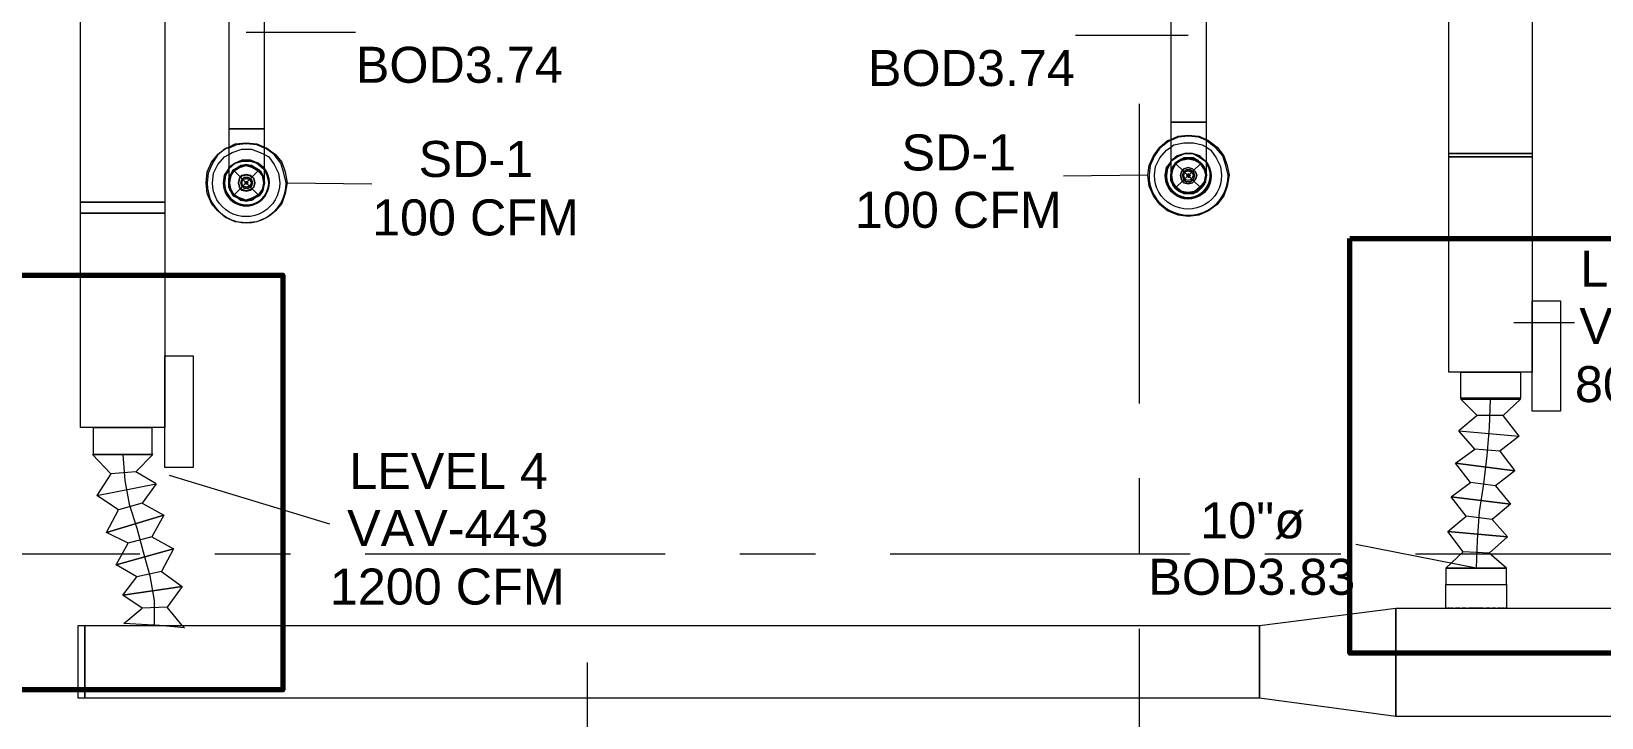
# Model space of a CAD drawing. Header units: metres. Extents: x 39 to 278, y -7 to 151.
# Drawn here: x 81.36 to 88.01, y 15.42 to 18.33 of the extents above; entities that cross this region are included whole.
import ezdxf

# ---------------------------------------------------------------- set-up
doc = ezdxf.new("R2010")
doc.units = ezdxf.units.M
doc.layers.add('HVAC - Ductos', color=5, linetype='Continuous', lineweight=50)
doc.layers.add('PDF_Geometry', color=7, linetype='Continuous', true_color=0xaaaaaa)
doc.layers.add('PDF_Text', color=7, linetype='Continuous')
doc.styles.add('PDF Helvetica', font='')
doc.styles.get('PDF Helvetica').set_extended_font_data('Helvetica')

msp = doc.modelspace()

# ---------------------------------------------------------------- linework, layer by layer
at = {"layer": 'HVAC - Ductos', "lineweight": 0}
for points in [[(81.9282, 23.7223), (81.9282, 17.6036), (81.5708, 17.6036), (81.5708, 23.7223)], [(87.7171, 19.2444), (87.7171, 17.8098), (87.3641, 17.8098), (87.3641, 19.2444)], [(86.3375, 18.7402), (86.3329, 18.7402), (86.3283, 18.7402), (86.3145, 18.7402), (86.3008, 18.7402), (86.2825, 18.7402), (86.2596, 18.7402), (86.2412, 18.7402), (86.2229, 18.7402), (86.2045, 18.7402), (86.1953, 18.7402), (86.1862, 18.7402), (86.1862, 17.9427), (86.1953, 17.9427), (86.2045, 17.9427), (86.2229, 17.9427), (86.2412, 17.9427), (86.2596, 17.9427), (86.2825, 17.9427), (86.3008, 17.9427), (86.3145, 17.9427), (86.3283, 17.9427), (86.3329, 17.9427), (86.3375, 17.9427)], [(82.2537, 17.7823), (82.2904, 17.7823), (82.3224, 17.7686), (82.3453, 17.7502), (82.3499, 17.7456), (82.3453, 17.7502), (82.3224, 17.7686), (82.2904, 17.7823), (82.2537, 17.7823), (82.2262, 17.7686), (82.1987, 17.7502), (82.1987, 17.7456), (82.2262, 17.7686)], [(82.1987, 17.7456), (82.1987, 17.741), (82.1987, 17.7456), (82.1987, 17.7502), (82.2262, 17.7686)], [(82.3408, 17.6586), (82.3224, 17.6356), (82.2995, 17.6219), (82.272, 17.6127), (82.2445, 17.6219), (82.2216, 17.6356), (82.2078, 17.6586), (82.2032, 17.686), (82.2078, 17.7136), (82.2216, 17.7364), (82.2445, 17.7502), (82.272, 17.7594), (82.2995, 17.7502), (82.3224, 17.7364), (82.3408, 17.7136), (82.3453, 17.686)], [(82.3453, 17.7456), (82.3178, 17.7686), (82.2904, 17.7777), (82.2582, 17.7777), (82.2262, 17.7686), (82.2582, 17.7777), (82.2904, 17.7777), (82.3178, 17.7686), (82.3453, 17.7456), (82.3499, 17.741)], [(86.1862, 17.7731), (86.1679, 17.7502), (86.1633, 17.7181), (86.1679, 17.7502)], [(86.1862, 17.7686), (86.1862, 17.7777), (86.2137, 17.796), (86.2458, 17.8098), (86.2779, 17.8098), (86.3054, 17.796), (86.3329, 17.7777), (86.31, 17.8006), (86.2779, 17.8098), (86.2458, 17.8098), (86.2137, 17.8006), (86.1862, 17.7777), (86.1862, 17.7731), (86.1862, 17.7777)], [(86.3329, 17.7777), (86.3054, 17.796), (86.2779, 17.8098), (86.2458, 17.8098), (86.2137, 17.796), (86.1862, 17.7777), (86.2137, 17.8006), (86.2458, 17.8098), (86.2779, 17.8098), (86.31, 17.8006), (86.3329, 17.7777), (86.3375, 17.7731), (86.3329, 17.7777), (86.3375, 17.7686)], [(86.3283, 17.6906), (86.31, 17.6677), (86.2871, 17.6494), (86.2596, 17.6448), (86.2321, 17.6494), (86.2091, 17.6677), (86.1953, 17.6906), (86.1908, 17.7181), (86.1953, 17.741), (86.2091, 17.7686), (86.2321, 17.7823), (86.2596, 17.7869), (86.2871, 17.7823), (86.31, 17.7686), (86.3283, 17.741), (86.3329, 17.7181)], [(86.2321, 17.7319), (86.2275, 17.7181), (86.2321, 17.7319), (86.2412, 17.7456), (86.2596, 17.7502), (86.2779, 17.7456), (86.2916, 17.7319), (86.2962, 17.7181), (86.2916, 17.7319), (86.2779, 17.7456), (86.2596, 17.7502), (86.2412, 17.7456)], [(86.3008, 17.7823), (86.2825, 17.7914), (86.2596, 17.7914), (86.2871, 17.7869), (86.2916, 17.7869), (86.2916, 17.7823), (86.3145, 17.7686)], [(86.3237, 17.7548), (86.3329, 17.7364), (86.3283, 17.7548), (86.3145, 17.7686)], [(87.3641, 17.796), (87.3641, 17.8098), (87.7171, 17.8098), (87.7171, 17.796)], [(87.3641, 16.884), (87.3641, 17.796), (87.7171, 17.796), (87.7171, 16.884)], [(82.1987, 17.7456), (82.1804, 17.7181), (82.1758, 17.686), (82.1804, 17.7181)], [(82.2445, 17.7044), (82.2399, 17.686), (82.2445, 17.7044), (82.2537, 17.7181), (82.272, 17.7227), (82.2904, 17.7181), (82.3041, 17.7044), (82.3087, 17.686), (82.3041, 17.7044), (82.2904, 17.7136), (82.272, 17.7181), (82.2537, 17.7136)], [(82.3041, 17.6677), (82.3087, 17.686), (82.3041, 17.6677), (82.2904, 17.654), (82.272, 17.6494), (82.2537, 17.654), (82.2445, 17.6677), (82.2399, 17.686), (82.2445, 17.6677), (82.2537, 17.6586), (82.272, 17.654), (82.2904, 17.6586)], [(82.2537, 17.6998), (82.2491, 17.686), (82.2537, 17.6998), (82.2628, 17.709), (82.2812, 17.709), (82.295, 17.6998), (82.2995, 17.686), (82.295, 17.6998), (82.2812, 17.709), (82.2628, 17.709)], [(82.295, 17.6723), (82.2995, 17.686), (82.295, 17.6723), (82.2812, 17.6631), (82.2628, 17.6631), (82.2537, 17.6723), (82.2491, 17.686), (82.2537, 17.6723), (82.2628, 17.6631), (82.2812, 17.6631)], [(82.2858, 17.6723), (82.272, 17.6677), (82.2582, 17.6723), (82.2537, 17.686), (82.2582, 17.6998), (82.272, 17.7044), (82.2858, 17.6998), (82.295, 17.686)], [(82.2766, 17.6906), (82.272, 17.6906), (82.2674, 17.686), (82.2674, 17.6906), (82.2766, 17.6906), (82.2812, 17.686), (82.2766, 17.6814), (82.2674, 17.6814), (82.2674, 17.686), (82.272, 17.6814), (82.2766, 17.6814), (82.2766, 17.686)], [(82.295, 17.6127), (82.3087, 17.6219), (82.327, 17.631), (82.3408, 17.6494), (82.3453, 17.6677), (82.3499, 17.686), (82.3499, 17.6906), (82.3499, 17.686), (82.3453, 17.6677), (82.3408, 17.6494), (82.327, 17.631), (82.3087, 17.6219)], [(86.3375, 17.7181), (86.3329, 17.6952), (86.3283, 17.6768), (86.3145, 17.6631), (86.3008, 17.6494), (86.2825, 17.6402), (86.2596, 17.6402), (86.2412, 17.6402), (86.2229, 17.6494), (86.2183, 17.654), (86.2045, 17.6631), (86.1953, 17.6768), (86.1862, 17.6952), (86.1862, 17.7181), (86.1862, 17.7227), (86.1862, 17.7181), (86.1862, 17.6952), (86.1953, 17.6768), (86.2045, 17.6631), (86.2183, 17.654), (86.2229, 17.6494), (86.2412, 17.6402), (86.2596, 17.6402), (86.2825, 17.6402), (86.3008, 17.6494), (86.3145, 17.6631), (86.3283, 17.6768), (86.3329, 17.6952), (86.3375, 17.7181), (86.3375, 17.7227)], [(86.2916, 17.6998), (86.2962, 17.7181), (86.2916, 17.6998), (86.2779, 17.686), (86.2596, 17.6814), (86.2412, 17.686), (86.2321, 17.6998), (86.2275, 17.7181), (86.2321, 17.6998), (86.2412, 17.686), (86.2596, 17.6814), (86.2779, 17.686)], [(86.2412, 17.7319), (86.2366, 17.7181), (86.2412, 17.7319), (86.2504, 17.741), (86.2687, 17.741), (86.2825, 17.7319), (86.2871, 17.7181), (86.2825, 17.7319), (86.2687, 17.741), (86.255, 17.741)], [(86.2825, 17.6998), (86.2871, 17.7181), (86.2825, 17.6998), (86.2687, 17.6906), (86.2504, 17.6906), (86.2412, 17.6998), (86.2366, 17.7181), (86.2412, 17.6998), (86.255, 17.6906), (86.2687, 17.6906)], [(86.2733, 17.6998), (86.2596, 17.6952), (86.2458, 17.6998), (86.2412, 17.7181), (86.2458, 17.7319), (86.2596, 17.7364), (86.2733, 17.7319), (86.2825, 17.7181)], [(86.2641, 17.7227), (86.2596, 17.7227), (86.255, 17.7181), (86.2596, 17.7227), (86.2641, 17.7227), (86.2687, 17.7181), (86.2641, 17.709), (86.2596, 17.709), (86.255, 17.7181), (86.2596, 17.7136), (86.2641, 17.7136), (86.2641, 17.7181)], [(81.5708, 17.5577), (81.5708, 17.6036), (81.9282, 17.6036), (81.9282, 17.5577)], [(81.5708, 16.6502), (81.5708, 17.5577), (81.9282, 17.5577), (81.9282, 16.6502)], [(87.8363, 16.719), (87.7171, 16.719), (87.7171, 17.1864), (87.8363, 17.1864)], [(82.0474, 16.4806), (81.9282, 16.4806), (81.9282, 16.9527), (82.0474, 16.9527)], [(87.4145, 16.774), (87.4191, 16.774), (87.4329, 16.774), (87.4512, 16.774), (87.4787, 16.774), (87.5062, 16.774), (87.5383, 16.774), (87.5704, 16.774), (87.6025, 16.774), (87.63, 16.774), (87.6483, 16.774), (87.6621, 16.774), (87.6667, 16.774), (87.6621, 16.774), (87.6483, 16.774), (87.63, 16.774), (87.6025, 16.774), (87.5704, 16.774), (87.5383, 16.774), (87.5062, 16.774), (87.4787, 16.774), (87.4512, 16.774), (87.4329, 16.774), (87.4191, 16.774)], [(81.6258, 16.5356), (81.6304, 16.5356), (81.6395, 16.5356), (81.6624, 16.5356), (81.6854, 16.5356), (81.7174, 16.5356), (81.7495, 16.5356), (81.7816, 16.5356), (81.8136, 16.5356), (81.8366, 16.5356), (81.8595, 16.5356), (81.8686, 16.5356), (81.8732, 16.5356), (81.8686, 16.5356), (81.8595, 16.5356), (81.8366, 16.5356), (81.8136, 16.5356), (81.7816, 16.5356), (81.7495, 16.5356), (81.7174, 16.5356), (81.6854, 16.5356), (81.6624, 16.5356), (81.6395, 16.5356), (81.6304, 16.5356)], [(87.6071, 16.0544), (87.6025, 16.0544), (87.5887, 16.0544), (87.5658, 16.0544), (87.5429, 16.0544), (87.5108, 16.0544), (87.4787, 16.0544), (87.4467, 16.0544), (87.4145, 16.0544), (87.3871, 16.0544), (87.3687, 16.0544), (87.355, 16.0544), (87.3504, 16.0544), (87.355, 16.0544), (87.3687, 16.0544), (87.3871, 16.0544), (87.4145, 16.0544), (87.4467, 16.0544), (87.4787, 16.0544), (87.5108, 16.0544), (87.5429, 16.0544), (87.5658, 16.0544), (87.5887, 16.0544), (87.6025, 16.0544)], [(87.1395, 15.4265), (86.5621, 15.5044), (86.5621, 15.8114), (87.1395, 15.8848)], [(93.9826, 15.4265), (87.1395, 15.4265), (87.1395, 15.8848), (93.9826, 15.8848)], [(81.5891, 15.8114), (81.5891, 15.5044), (81.5616, 15.5044), (81.5616, 15.8114)], [(81.5891, 15.8114), (86.5621, 15.8114), (86.5621, 15.5044), (81.5891, 15.5044)]]:
    msp.add_lwpolyline(points, close=True, dxfattribs=at)
for points in [[(82.1987, 18.7127), (82.1987, 17.9152), (82.2078, 17.9152), (82.217, 17.9152), (82.2354, 17.9152), (82.2537, 17.9152), (82.272, 17.9152), (82.2904, 17.9152), (82.3087, 17.9152), (82.327, 17.9152), (82.3408, 17.9152), (82.3453, 17.9152), (82.3499, 17.9152), (82.3499, 18.7127)], [(82.272, 18.3232), (82.735, 18.3232)], [(86.2596, 18.3094), (85.7829, 18.3094)], [(82.3499, 17.686), (82.3499, 17.6906), (82.3499, 17.709), (82.3499, 17.741), (82.3499, 17.7823), (82.3499, 17.8282), (82.3499, 17.8786), (82.3499, 17.9152), (82.3453, 17.9152), (82.3408, 17.9152), (82.327, 17.9152), (82.3087, 17.9152), (82.2904, 17.9152), (82.272, 17.9152), (82.2537, 17.9152), (82.2354, 17.9152), (82.217, 17.9152), (82.2078, 17.9152), (82.1987, 17.9152), (82.1987, 17.8602), (82.1987, 17.8098), (82.1987, 17.764), (82.1987, 17.7273), (82.1987, 17.7044), (82.1987, 17.6906), (82.1987, 17.686), (82.1987, 17.6906), (82.1987, 17.686), (82.1987, 17.6677), (82.2078, 17.6494), (82.217, 17.631), (82.2354, 17.6219), (82.2537, 17.6127), (82.272, 17.6081), (82.2904, 17.6127), (82.272, 17.6081), (82.2537, 17.6127), (82.2354, 17.6219), (82.217, 17.631), (82.2078, 17.6494), (82.1987, 17.6677), (82.1987, 17.686)], [(86.3375, 17.7181), (86.3375, 17.7227), (86.3375, 17.741), (86.3375, 17.7731), (86.3375, 17.8098), (86.3375, 17.8556), (86.3375, 17.9106), (86.3375, 17.9427), (86.3329, 17.9427), (86.3283, 17.9427), (86.3145, 17.9427), (86.3008, 17.9427), (86.2825, 17.9427), (86.2596, 17.9427), (86.2412, 17.9427), (86.2229, 17.9427), (86.2045, 17.9427), (86.1953, 17.9427), (86.1862, 17.9427), (86.1862, 17.8923), (86.1862, 17.8419), (86.1862, 17.796), (86.1862, 17.7594), (86.1862, 17.7319), (86.1862, 17.7181)], [(86.1862, 17.8694), (86.2183, 17.8832), (86.2596, 17.8877), (86.3054, 17.8832), (86.3375, 17.8694)], [(86.3375, 17.8648), (86.3054, 17.8786), (86.2596, 17.8832), (86.2183, 17.8786), (86.1862, 17.8648)], [(82.3499, 17.8373), (82.3591, 17.8327), (82.3958, 17.8052), (82.4232, 17.7731), (82.437, 17.7319), (82.4462, 17.686), (82.437, 17.6402), (82.4232, 17.599), (82.3958, 17.5668), (82.3591, 17.5394), (82.3178, 17.521), (82.272, 17.5164), (82.2262, 17.521), (82.185, 17.5394), (82.1528, 17.5668), (82.1254, 17.599), (82.107, 17.6402), (82.1024, 17.686), (82.107, 17.7319), (82.1254, 17.7731), (82.1528, 17.8052), (82.185, 17.8327), (82.1987, 17.8373)], [(82.1987, 17.8373), (82.2262, 17.851), (82.272, 17.8556), (82.3178, 17.851), (82.3499, 17.8373)], [(82.3499, 17.8327), (82.3178, 17.8464), (82.272, 17.851), (82.2308, 17.8464), (82.1987, 17.8327)], [(82.1987, 17.8052), (82.2124, 17.8144), (82.2537, 17.8282), (82.295, 17.8282), (82.3316, 17.8144), (82.3499, 17.8052)], [(86.3375, 17.8694), (86.3466, 17.8648), (86.3833, 17.8373), (86.4108, 17.8006), (86.4246, 17.7594), (86.4337, 17.7181), (86.4246, 17.6723), (86.4108, 17.631), (86.3833, 17.5944), (86.3466, 17.5668), (86.3054, 17.5486), (86.2596, 17.544), (86.2183, 17.5486), (86.1725, 17.5668), (86.1404, 17.5944), (86.1129, 17.631), (86.0945, 17.6723), (86.0899, 17.7181), (86.0945, 17.7594), (86.1129, 17.8006), (86.1404, 17.8373), (86.1725, 17.8648), (86.1862, 17.8694)], [(86.1862, 17.8373), (86.1999, 17.8464), (86.2412, 17.8556), (86.2825, 17.8556), (86.3191, 17.8464), (86.3375, 17.8373)], [(82.1987, 17.6906), (82.1987, 17.7044), (82.2078, 17.7227), (82.217, 17.741), (82.2354, 17.7502), (82.2216, 17.7364), (82.2399, 17.7502)], [(82.2399, 17.7548), (82.2445, 17.7548), (82.2491, 17.7548), (82.272, 17.7594), (82.2904, 17.7548), (82.3087, 17.7502), (82.327, 17.7364), (82.3362, 17.7227), (82.3453, 17.7044), (82.3408, 17.7227), (82.327, 17.741), (82.3087, 17.7502), (82.2904, 17.7594), (82.272, 17.764), (82.2537, 17.7594), (82.2354, 17.7502), (82.2537, 17.7548), (82.272, 17.7594), (82.2995, 17.7548), (82.3041, 17.7548)], [(82.3041, 17.7548), (82.3041, 17.7548)], [(82.3041, 17.7502), (82.327, 17.7364), (82.3408, 17.7181), (82.3453, 17.7136)], [(86.1953, 17.7456), (86.2091, 17.7686), (86.2275, 17.7823), (86.2321, 17.7869), (86.2366, 17.7869), (86.2596, 17.7914), (86.2412, 17.7914), (86.2229, 17.7823), (86.2045, 17.7686), (86.1953, 17.7548), (86.1862, 17.7364), (86.1862, 17.7227)], [(86.3375, 17.7227), (86.3329, 17.7364), (86.3329, 17.7181), (86.3329, 17.6952), (86.3237, 17.6768), (86.3145, 17.6631), (86.2962, 17.654), (86.2779, 17.6448), (86.2596, 17.6402), (86.2412, 17.6448), (86.2229, 17.654), (86.2091, 17.6631), (86.1953, 17.6768), (86.1908, 17.6952), (86.1862, 17.7181), (86.1908, 17.7364), (86.1953, 17.7548), (86.2091, 17.7686), (86.2229, 17.7777), (86.2412, 17.7869), (86.2596, 17.7914), (86.2779, 17.7869), (86.2962, 17.7777), (86.3145, 17.7686), (86.3283, 17.7456), (86.3329, 17.7456), (86.3329, 17.741)], [(82.2216, 17.7364), (82.2078, 17.7227), (82.2032, 17.7044), (82.1987, 17.686), (82.2032, 17.6677), (82.2078, 17.6494), (82.2216, 17.6356), (82.2354, 17.6219), (82.2537, 17.6127), (82.272, 17.6127), (82.2904, 17.6127), (82.295, 17.6127)], [(82.2032, 17.6631), (82.1987, 17.686), (82.2032, 17.709)], [(82.2032, 17.7136), (82.2032, 17.7181)], [(82.2032, 17.7136), (82.2032, 17.7136)], [(82.2078, 17.7181), (82.217, 17.7364)], [(82.3499, 17.6906), (82.3453, 17.7044), (82.3453, 17.686), (82.3453, 17.6677), (82.3362, 17.6494), (82.327, 17.6356), (82.3087, 17.6219), (82.2904, 17.6127)], [(82.3408, 17.709), (82.3453, 17.686), (82.3408, 17.6631)], [(82.3453, 17.7136), (82.3453, 17.7136)], [(82.4462, 17.686), (82.8037, 17.6814)], [(86.0899, 17.7181), (85.7325, 17.7136)], [(86.1908, 17.6906), (86.1862, 17.7181), (86.1908, 17.741), (86.1908, 17.7456)], [(86.1862, 17.6952), (86.1862, 17.6952)], [(86.1862, 17.6952), (86.1862, 17.6952)], [(86.1908, 17.7456), (86.1908, 17.7456)], [(86.1908, 17.686), (86.1908, 17.6906)], [(86.2275, 17.6494), (86.2091, 17.6631), (86.1953, 17.686)], [(86.3283, 17.686), (86.3145, 17.6631), (86.2916, 17.6494)], [(86.3283, 17.741), (86.3329, 17.7181), (86.3283, 17.6906)], [(86.3329, 17.6906), (86.3329, 17.686), (86.3283, 17.686)], [(86.3329, 17.6952), (86.3329, 17.6952)], [(86.3329, 17.6952), (86.3329, 17.6952)], [(82.2032, 17.654), (82.2032, 17.6586)], [(82.2399, 17.6219), (82.2216, 17.6356), (82.2078, 17.654)], [(82.2354, 17.6219), (82.2354, 17.6219)], [(82.2491, 17.6127), (82.2445, 17.6173), (82.2399, 17.6173)], [(82.2995, 17.6173), (82.272, 17.6127), (82.2491, 17.6173)], [(82.3041, 17.6173), (82.2995, 17.6127)], [(82.3362, 17.654), (82.327, 17.6356), (82.3041, 17.6219)], [(82.3453, 17.6586), (82.3408, 17.654)], [(86.2183, 17.654), (86.2183, 17.654)], [(86.2183, 17.654), (86.2183, 17.654)], [(86.2366, 17.6448), (86.2321, 17.6448), (86.2275, 17.6494)], [(86.2871, 17.6494), (86.2596, 17.6402), (86.2366, 17.6494)], [(86.2916, 17.6494), (86.2916, 17.6448), (86.2871, 17.6448)], [(82.2537, 17.6127), (82.2537, 17.6127)], [(82.2537, 17.6127), (82.2537, 17.6127)], [(87.6391, 17.0948), (87.8958, 17.0948)], [(87.4833, 16.7006), (87.4145, 16.7694), (87.6667, 16.7694), (87.6621, 16.7694), (87.6437, 16.7694), (87.6162, 16.7694), (87.5795, 16.7694), (87.5383, 16.7694), (87.5017, 16.7694), (87.4649, 16.7694), (87.4375, 16.7694), (87.4191, 16.7694), (87.4145, 16.7694), (87.4191, 16.7694), (87.4375, 16.7694), (87.4649, 16.7694), (87.5017, 16.7694), (87.5383, 16.7694), (87.5795, 16.7694), (87.6162, 16.7694), (87.6437, 16.7694), (87.6621, 16.7694), (87.6667, 16.7694), (87.6667, 16.774), (87.6575, 16.774), (87.6391, 16.774), (87.6117, 16.774), (87.5795, 16.774), (87.5383, 16.774), (87.5017, 16.774), (87.4649, 16.774), (87.4375, 16.774), (87.4191, 16.774), (87.4145, 16.774), (87.4145, 16.884), (87.4191, 16.884), (87.4329, 16.884), (87.4512, 16.884), (87.4787, 16.884), (87.5062, 16.884), (87.5383, 16.884), (87.5704, 16.884), (87.6025, 16.884), (87.63, 16.884), (87.6483, 16.884), (87.6621, 16.884), (87.6667, 16.884), (87.6667, 16.774), (87.6575, 16.774), (87.6391, 16.774), (87.6117, 16.774), (87.5795, 16.774), (87.5383, 16.774), (87.5017, 16.774), (87.4649, 16.774), (87.4375, 16.774), (87.4191, 16.774), (87.4145, 16.774), (87.4145, 16.7694), (87.6667, 16.7694), (87.5933, 16.7006), (87.4833, 16.7006), (87.4054, 16.6364), (87.6621, 16.6135), (87.5933, 16.7006)], [(87.5383, 16.7694), (87.5337, 16.6502), (87.5246, 16.531), (87.5108, 16.4118), (87.4925, 16.2927), (87.4833, 16.1735), (87.4787, 16.0544)], [(81.6991, 16.4531), (81.6212, 16.5356), (81.8778, 16.5356), (81.8686, 16.5356), (81.8504, 16.5356), (81.8228, 16.5356), (81.7908, 16.5356), (81.7495, 16.5356), (81.7082, 16.5356), (81.6762, 16.5356), (81.6487, 16.5356), (81.6304, 16.5356), (81.6212, 16.5356), (81.6304, 16.5356), (81.6487, 16.5356), (81.6762, 16.5356), (81.7082, 16.5356), (81.7495, 16.5356), (81.7908, 16.5356), (81.8228, 16.5356), (81.8504, 16.5356), (81.8686, 16.5356), (81.8778, 16.5356), (81.8732, 16.5356), (81.8686, 16.5356), (81.8504, 16.5356), (81.8228, 16.5356), (81.7862, 16.5356), (81.7495, 16.5356), (81.7128, 16.5356), (81.6762, 16.5356), (81.6487, 16.5356), (81.6304, 16.5356), (81.6258, 16.5356), (81.6258, 16.6502), (81.6304, 16.6502), (81.6395, 16.6502), (81.6624, 16.6502), (81.6854, 16.6502), (81.7174, 16.6502), (81.7495, 16.6502), (81.7816, 16.6502), (81.8136, 16.6502), (81.8366, 16.6502), (81.8595, 16.6502), (81.8686, 16.6502), (81.8732, 16.6502), (81.8732, 16.5356), (81.8686, 16.5356), (81.8504, 16.5356), (81.8228, 16.5356), (81.7862, 16.5356), (81.7495, 16.5356), (81.7128, 16.5356), (81.6762, 16.5356), (81.6487, 16.5356), (81.6304, 16.5356), (81.6258, 16.5356), (81.6212, 16.5356), (81.8778, 16.5356), (81.8045, 16.4622), (81.6991, 16.4531), (81.6395, 16.3614), (81.8916, 16.4118), (81.8045, 16.4622)], [(87.5795, 16.5494), (87.6437, 16.4668), (87.3917, 16.499), (87.4741, 16.5585), (87.4054, 16.6364), (87.6621, 16.6135), (87.5795, 16.5494), (87.4741, 16.5585)], [(81.7495, 16.5356), (81.7586, 16.4256), (81.777, 16.3248), (81.8091, 16.224), (81.8366, 16.1231), (81.8641, 16.0222), (81.8824, 15.9168), (81.8824, 15.8114)], [(87.5612, 16.4027), (87.6254, 16.3248), (87.3733, 16.3569), (87.4558, 16.4164), (87.3917, 16.499), (87.6437, 16.4668), (87.5612, 16.4027), (87.4558, 16.4164)], [(81.9466, 16.4485), (82.6249, 16.2423)], [(81.832, 16.3294), (81.9237, 16.279), (81.6808, 16.2056), (81.7312, 16.3018), (81.6395, 16.3614), (81.8916, 16.4118), (81.832, 16.3294), (81.7312, 16.3018)], [(87.5475, 16.2606), (87.6117, 16.1872), (87.3596, 16.2102), (87.4375, 16.2744), (87.3733, 16.3569), (87.6254, 16.3248), (87.5475, 16.2606), (87.4375, 16.2744)], [(81.8732, 16.1872), (81.9649, 16.1368), (81.722, 16.0681), (81.7724, 16.1598), (81.6808, 16.2056), (81.9237, 16.279), (81.8732, 16.1872), (81.7724, 16.1598)], [(87.4787, 16.0544), (86.97, 16.1552)], [(87.3504, 16.0544), (87.3504, 15.9856), (87.355, 15.9856), (87.3687, 15.9856), (87.3871, 15.9856), (87.4145, 15.9856), (87.4467, 15.9856), (87.4787, 15.9856), (87.5108, 15.9856), (87.5429, 15.9856), (87.5658, 15.9856), (87.5887, 15.9856), (87.6025, 15.9856), (87.6071, 15.9856), (87.6071, 16.0544), (87.3504, 16.0544), (87.4237, 16.1231), (87.3596, 16.2102), (87.6117, 16.1872), (87.5337, 16.1185), (87.4237, 16.1231)], [(81.9145, 16.0406), (82.0016, 15.9765), (81.7495, 15.9398), (81.8091, 16.0177), (81.722, 16.0681), (81.9649, 16.1368), (81.9145, 16.0406), (81.8091, 16.0177)], [(87.6071, 16.0544), (87.5337, 16.1185)], [(81.9054, 15.8114), (81.7541, 15.8206), (81.832, 15.8848), (81.7495, 15.9398), (82.0016, 15.9765), (81.9374, 15.8894), (81.832, 15.8848)], [(87.355, 15.8848), (87.3504, 15.8848), (87.3504, 15.9856), (87.355, 15.9856), (87.3687, 15.9856), (87.3871, 15.9856), (87.4145, 15.9856), (87.4467, 15.9856), (87.4787, 15.9856), (87.5108, 15.9856), (87.5429, 15.9856), (87.5658, 15.9856), (87.5887, 15.9856), (87.6025, 15.9856), (87.6071, 15.9856), (87.6071, 15.8848), (87.6025, 15.8848)], [(82.0016, 15.8114), (81.9374, 15.8894)], [(87.3687, 15.8848), (87.3641, 15.8848), (87.3596, 15.8848)], [(87.3825, 15.8848), (87.3779, 15.8848), (87.3733, 15.8848)], [(87.41, 15.8848), (87.4008, 15.8848), (87.3917, 15.8848)], [(87.4375, 15.8848), (87.4237, 15.8848), (87.4191, 15.8848)], [(87.5108, 15.8848), (87.5062, 15.8848), (87.4787, 15.8848), (87.4512, 15.8848), (87.4467, 15.8848)], [(87.5383, 15.8848), (87.5337, 15.8848), (87.52, 15.8848)], [(87.5612, 15.8848), (87.5567, 15.8848), (87.5475, 15.8848)], [(87.5841, 15.8848), (87.5795, 15.8848), (87.5704, 15.8848)], [(87.5979, 15.8848), (87.5933, 15.8848), (87.5887, 15.8848)], [(82.0016, 15.8114), (82.0108, 15.8023), (81.9054, 15.8114)], [(83.7158, 15.6556), (83.7158, 15.266)]]:
    msp.add_lwpolyline(points, dxfattribs=at)
for points in [[(82.1987, 17.8327), (82.1895, 17.8327), (82.1528, 17.8052), (82.13, 17.7686), (82.1116, 17.7273), (82.107, 17.686, 1.013823), (82.4416, 17.686), (82.4324, 17.7273), (82.4187, 17.7686), (82.3912, 17.8052), (82.3545, 17.8327), (82.3499, 17.8327)], [(86.1862, 17.8648), (86.1771, 17.8602), (86.1404, 17.8327), (86.1175, 17.8006), (86.0991, 17.7594), (86.0945, 17.7181, 1.0136), (86.4292, 17.7181), (86.42, 17.7594), (86.4062, 17.8006), (86.3787, 17.8327), (86.3421, 17.8602), (86.3375, 17.8648)], [(86.3375, 17.8373), (86.3558, 17.8236), (86.3787, 17.7914), (86.3971, 17.7548), (86.4016, 17.7181, -1.008592), (86.1175, 17.7181), (86.1221, 17.7548), (86.1404, 17.7914), (86.1679, 17.8236), (86.1862, 17.8373)], [(82.3499, 17.8052), (82.3682, 17.796), (82.3912, 17.764), (82.4095, 17.7273), (82.4141, 17.686, -1.008395), (82.13, 17.686), (82.1345, 17.7273), (82.1528, 17.764), (82.1804, 17.796), (82.1987, 17.8052)]]:
    msp.add_lwpolyline(points, format="xyb", dxfattribs=at)
for points in [[(86.1862, 17.7686), (86.1725, 17.7502), (86.1679, 17.7181, 1.361616), (86.3375, 17.7686), (86.3466, 17.7502), (86.3558, 17.7181), (86.3512, 17.7502), (86.3375, 17.7731, -1.421938), (86.1633, 17.7181, 1.017918), (86.3558, 17.7181, -1.388376)], [(82.1987, 17.741), (82.185, 17.7181), (82.1804, 17.686, 1.372212), (82.3499, 17.741), (82.3591, 17.7181), (82.3682, 17.686), (82.3637, 17.7181), (82.3499, 17.7456, -1.38677), (82.1758, 17.686, 1.018374), (82.3682, 17.686, -1.397055)]]:
    msp.add_lwpolyline(points, format="xyb", close=True, dxfattribs=at)
at = {"layer": 'PDF_Geometry', "lineweight": 0}
for points in [[(86.0533, 18.0206), (86.0533, 16.751)], [(86.0533, 16.4348), (86.0533, 16.114)], [(81.8228, 16.114), (80.5532, 16.114)], [(82.46, 16.114), (82.1391, 16.114)], [(84.0458, 16.114), (82.7762, 16.114)], [(84.6829, 16.114), (84.362, 16.114)], [(86.2687, 16.114), (84.9991, 16.114)], [(86.9058, 16.114), (86.585, 16.114)], [(88.4917, 16.114), (87.2221, 16.114)], [(86.0533, 15.7977), (86.0533, 14.5281)]]:
    msp.add_lwpolyline(points, dxfattribs=at)
at = {"layer": 'PDF_Geometry', "color": 8, "lineweight": 0, "true_color": 0x808080}
for points in [[(82.3362, 17.7319), (82.295, 17.7594), (82.2491, 17.7594), (82.2124, 17.7319), (82.1987, 17.686), (82.2124, 17.6402), (82.2491, 17.6127), (82.295, 17.6127), (82.3362, 17.6402), (82.3499, 17.686)], [(86.3237, 17.7594), (86.2825, 17.7869), (86.2366, 17.7869), (86.1999, 17.7594), (86.1862, 17.7181), (86.1999, 17.6723), (86.2366, 17.6448), (86.2825, 17.6448), (86.3237, 17.6723), (86.3375, 17.7181)]]:
    msp.add_lwpolyline(points, close=True, dxfattribs=at)
for points in [[(86.2045, 17.7686), (86.3145, 17.6631)], [(86.3145, 17.7686), (86.2045, 17.6631)], [(82.217, 17.741), (82.327, 17.631)], [(82.327, 17.741), (82.217, 17.631)]]:
    msp.add_lwpolyline(points, dxfattribs=at)
at = {"layer": 'PDF_Geometry', "color": 232, "lineweight": 70, "true_color": 0xe91e64}
for points in [[(86.9449, 17.45), (88.0923, 17.45), (88.0923, 15.6939), (86.9449, 15.6939)], [(81.2804, 17.295), (82.4278, 17.295), (82.4278, 15.5388), (81.2804, 15.5388)]]:
    msp.add_lwpolyline(points, close=True, dxfattribs=at)

# ---------------------------------------------------------------- texts
at = {"layer": 'PDF_Text', "lineweight": 0, "char_height": 0.15247, "attachment_point": 4, "style": 'PDF Helvetica'}
for s, insert in [('BOD3.74', (82.7364, 18.1847)), ('BOD3.74', (84.9044, 18.1709)), ('SD-1', (85.0465, 17.8134)), ('SD-1', (83.0022, 17.7859)), ('100 CFM', (82.8051, 17.5384)), ('100 CFM', (84.8494, 17.5705)), ('LEVEL 4', (87.9204, 17.323)), ('VAV-442', (87.9158, 17.0801)), ('800 CFM', (87.8974, 16.8325)), ('LEVEL 4', (82.7089, 16.4659)), ('VAV-443', (82.6997, 16.2229)), ('10"ø', (86.3115, 16.255)), ('BOD3.83', (86.0915, 16.0167)), ('1200 CFM', (82.6264, 15.9754))]:
    msp.add_mtext(s, dxfattribs=dict(at, insert=insert))

doc.saveas('drawing.dxf')
